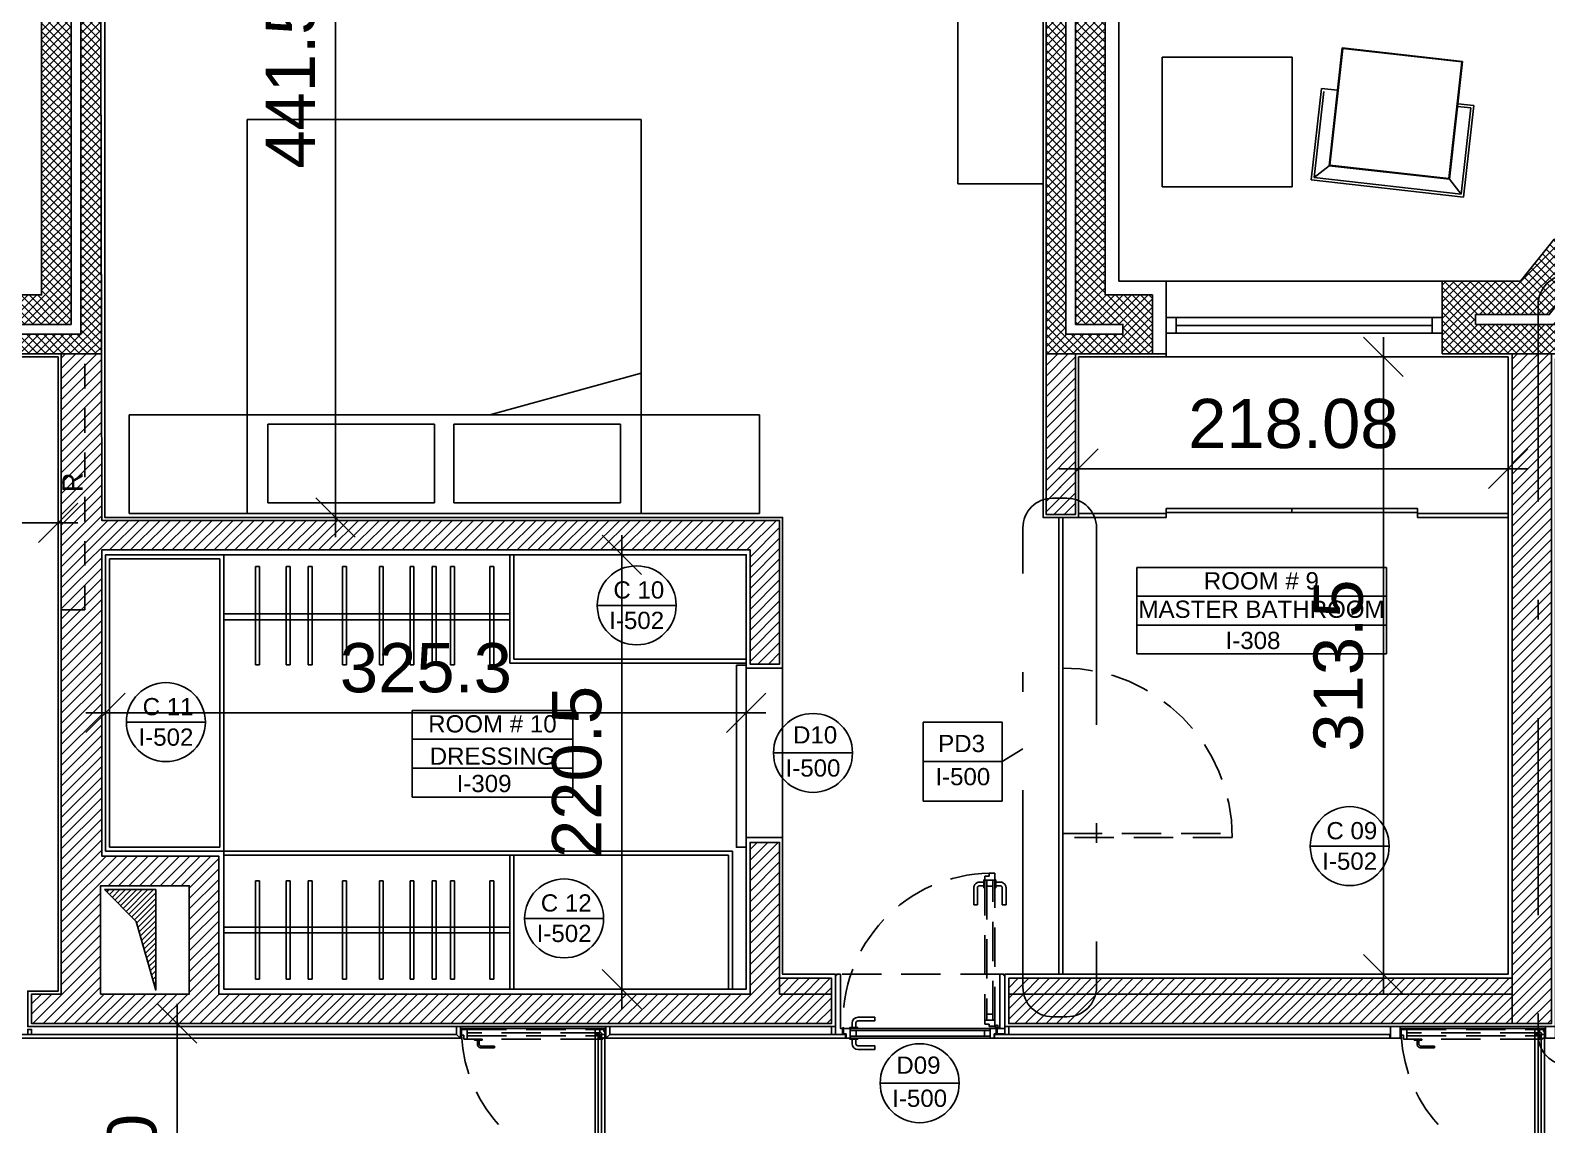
# Model space of a CAD drawing. Extents: x -1.7 to 46.3, y -159.8 to -77.2.
# Drawn here: x 4.67 to 12.37, y -89.85 to -84.29 of the extents above; entities that cross this region are included whole.
import ezdxf
from ezdxf.enums import TextEntityAlignment as Align

# ---------------------------------------------------------------- set-up
doc = ezdxf.new("R2010")
doc.units = 0
doc.header["$MEASUREMENT"] = 0
doc.header["$PDMODE"] = 35
doc.header["$PDSIZE"] = 0.3
for name, pattern in [('9-48-Xref plan$0$DASHED', [0.75, 0.5, -0.25]), ('9-48-Xref plan$0$HIDDEN', [0.3, 0.2, -0.1]), ('9-48-Xref plan$0$HIDDEN2', [0.1875, 0.125, -0.0625]), ('DASHDOT2', [0.5, 0.25, -0.125, 0, -0.125])]:
    doc.linetypes.add(name, pattern=pattern)
doc.layers.get('0').update_dxf_attribs({"linetype": 'CONTINUOUS'})
doc.layers.get('DEFPOINTS').update_dxf_attribs({"linetype": 'CONTINUOUS'})
for name, color, linetype in [('9-48-Xref plan$0$0-DASHED', 8, '9-48-Xref plan$0$DASHED'), ('9-48-Xref plan$0$A-HATCH-CONC', 8, 'CONTINUOUS'), ('9-48-Xref plan$0$A-PLASTER', 8, 'CONTINUOUS'), ('9-48-Xref plan$0$A-RADIATEUR HIDDEN', 4, '9-48-Xref plan$0$HIDDEN2'), ('9-48-Xref plan$0$a-shaft', 251, 'CONTINUOUS'), ('9-48-Xref plan$0$AR10-METAL', 243, 'CONTINUOUS'), ('9-48-Xref plan$0$AR12-WOOD', 42, 'CONTINUOUS'), ('9-48-Xref plan$0$AR13-PLST', 31, 'CONTINUOUS'), ('9-48-Xref plan$0$AR19-DOORS', 34, 'CONTINUOUS'), ('9-48-Xref plan$0$AR21-WIN', 142, 'CONTINUOUS'), ('9-48-Xref plan$0$CON01-STRUCT', 6, 'CONTINUOUS'), ('9-48-Xref plan$0$CON02-NON-STRUCT', 5, 'CONTINUOUS'), ('9-48-Xref plan$0$HIDDEN', 1, '9-48-Xref plan$0$HIDDEN2'), ('9-48-Xref plan$0$HT01-STRUCT', 252, 'CONTINUOUS'), ('9-48-Xref plan$0$HT03-NON-STRUCT', 52, 'CONTINUOUS'), ('9-48-Xref plan$0$INT04-HINGE', 242, 'CONTINUOUS'), ('9-48-Xref plan$0$TIL03-CLD', 53, 'CONTINUOUS'), ('a-dim', 3, 'CONTINUOUS'), ('AR10-METAL', 243, 'CONTINUOUS'), ('AR24-CLOSET', 33, 'CONTINUOUS'), ('AR25-FURN', 142, 'CONTINUOUS'), ('SMB01-GEN-SMB', 13, 'CONTINUOUS'), ('SMB05-DOOR-NO', 32, 'CONTINUOUS'), ('SMB06-CL-NO', 42, 'CONTINUOUS'), ('SMB09-ROOM-NO', 52, 'CONTINUOUS'), ('SMB22-DET-SMB', 52, 'CONTINUOUS')]:
    doc.layers.add(name, color=color, linetype=linetype)
doc.styles.add('9-48-Xref plan$0$STANDARD', font='txt')
doc.styles.add('A100-STEXT', font='ARIAL.TTF', dxfattribs={"height": 0.25})
doc.styles.add('raa', font='ARIAL.TTF')
doc.dimstyles.new('dim-law', dxfattribs={"dimtxt": 0.25, "dimasz": 0.2, "dimexe": 0.1, "dimexo": 0.3, "dimgap": 0.1, "dimtad": 1, "dimlfac": 100, "dimdsep": 46, "dimtxsty": 'A100-STEXT', "dimblk1": 'OBLIQUE', "dimblk2": 'OBLIQUE', "dimsah": 1, "dimcen": -0.05, "dimdle": 0.1, "dimclrd": 15, "dimclre": 15, "dimclrt": 256, "dimadec": 0, "dimazin": 0, "dimtfac": 0.28, "dimtix": 1, "dimtmove": 2, "dimatfit": 3, "dimldrblk": 'OBLIQUE', "dimfxl": 0, "dimtolj": 1, "dimarcsym": 0})
pattern_1 = [(45, (8.92711, -200.333704), (-0.026516504, 0.026516504), [])]
pattern_2 = [(45, (8.927112, -200.333704), (-0.0212132034, 0.0212132034), []), (135, (8.927112, -200.333704), (-0.0212132034, -0.0212132034), [])]

# ---------------------------------------------------------------- blocks, each defined once
blk = doc.blocks.new('_OBLIQUE')
at = {"color": 0, "linetype": 'ByBlock'}
blk.add_line((-0.5, -0.5), (0.5, 0.5), dxfattribs=at)
blk = doc.blocks.new('*D253')
at = {"layer": 'a-dim', "color": 15, "lineweight": -2}
for p, q in [((0.4934, -86.2507), (0.4934, -86.8932)), ((4.8134, -86.2507), (4.8134, -86.8932)), ((4.9134, -86.7932), (0.3934, -86.7932))]:
    blk.add_line(p, q, dxfattribs=at)
at = {"layer": 'DEFPOINTS', "color": 0}
for p in [(0.4934, -85.9507), (4.8134, -85.9507), (0.4934, -86.7932)]:
    blk.add_point(p, dxfattribs=at)
at = {"layer": 'a-dim', "color": 15, "lineweight": -2, "xscale": 0.2, "yscale": 0.2, "zscale": 0.2}
for p, rotation in [((0.4934, -86.7932), 180.0000000001747), ((4.8134, -86.7932), 1.747402222918026e-10)]:
    blk.add_blockref('_OBLIQUE', p, dxfattribs=dict(at, rotation=rotation))
at = {"layer": 'a-dim', "insert": (2.6534, -86.5655), "char_height": 0.25, "attachment_point": 5, "style": 'A100-STEXT'}
blk.add_mtext('\\A1;432', dxfattribs=at)
blk = doc.blocks.new('*D254')
at = {"layer": 'a-dim', "color": 15, "lineweight": -2}
for p, q in [((5.4166, -89.2357), (5.4166, -90.9357)), ((4.9784, -89.3357), (5.5166, -89.3357)), ((4.9784, -90.8357), (5.5166, -90.8357))]:
    blk.add_line(p, q, dxfattribs=at)
at = {"layer": 'DEFPOINTS', "color": 0}
for p in [(4.6784, -89.3357), (4.6784, -90.8357), (5.4166, -90.8357)]:
    blk.add_point(p, dxfattribs=at)
at = {"layer": 'a-dim', "color": 15, "lineweight": -2, "xscale": 0.2, "yscale": 0.2, "zscale": 0.2}
for p, rotation in [((5.4166, -89.3357), 90), ((5.4166, -90.8357), 270)]:
    blk.add_blockref('_OBLIQUE', p, dxfattribs=dict(at, rotation=rotation))
at = {"layer": 'a-dim', "insert": (5.189, -90.0857), "char_height": 0.25, "attachment_point": 5, "rotation": 90, "style": 'A100-STEXT'}
blk.add_mtext('\\A1;150', dxfattribs=at)
blk = doc.blocks.new('*D263')
at = {"layer": 'a-dim', "color": 15, "lineweight": -2}
for p, q in [((7.6746, -86.8557), (7.6746, -89.2607)), ((8.0064, -86.9557), (7.5746, -86.9557)), ((8.0064, -89.1607), (7.5746, -89.1607))]:
    blk.add_line(p, q, dxfattribs=at)
at = {"layer": 'DEFPOINTS', "color": 0}
for p in [(8.3064, -86.9557), (7.6746, -89.1607), (8.3064, -89.1607)]:
    blk.add_point(p, dxfattribs=at)
at = {"layer": 'a-dim', "color": 15, "lineweight": -2, "xscale": 0.2, "yscale": 0.2, "zscale": 0.2}
for p, rotation in [((7.6746, -86.9557), 90), ((7.6746, -89.1607), 270)]:
    blk.add_blockref('_OBLIQUE', p, dxfattribs=dict(at, rotation=rotation))
at = {"layer": 'a-dim', "insert": (7.447, -88.0582), "char_height": 0.25, "attachment_point": 5, "rotation": 90, "style": 'A100-STEXT'}
blk.add_mtext('\\A1;220.5', dxfattribs=at)
blk = doc.blocks.new('*D264')
at = {"layer": 'a-dim', "color": 15, "lineweight": -2}
for p, q in [((5.0534, -87.2557), (5.0534, -87.8583)), ((8.3064, -87.2557), (8.3064, -87.8583)), ((8.4064, -87.7583), (4.9534, -87.7583))]:
    blk.add_line(p, q, dxfattribs=at)
at = {"layer": 'DEFPOINTS', "color": 0}
for p in [(5.0534, -86.9557), (8.3064, -86.9557), (5.0534, -87.7583)]:
    blk.add_point(p, dxfattribs=at)
at = {"layer": 'a-dim', "color": 15, "lineweight": -2, "xscale": 0.2, "yscale": 0.2, "zscale": 0.2}
for p, rotation in [((5.0534, -87.7583), 180.0000000015926), ((8.3064, -87.7583), 1.592646015069476e-09)]:
    blk.add_blockref('_OBLIQUE', p, dxfattribs=dict(at, rotation=rotation))
at = {"layer": 'a-dim', "insert": (6.6799, -87.5306), "char_height": 0.25, "attachment_point": 5, "rotation": 0, "style": 'A100-STEXT'}
blk.add_mtext('\\A1;325.3', dxfattribs=at)
blk = doc.blocks.new('*D265')
at = {"layer": 'a-dim', "color": 15, "lineweight": -2}
for p, q in [((6.2208, -82.2507), (6.2208, -86.8657)), ((6.9134, -82.3507), (6.1208, -82.3507)), ((6.9134, -86.7657), (6.1208, -86.7657))]:
    blk.add_line(p, q, dxfattribs=at)
at = {"layer": 'DEFPOINTS', "color": 0}
for p in [(7.2134, -82.3507), (6.2208, -86.7657), (7.2134, -86.7657)]:
    blk.add_point(p, dxfattribs=at)
at = {"layer": 'a-dim', "color": 15, "lineweight": -2, "xscale": 0.2, "yscale": 0.2, "zscale": 0.2}
for p, rotation in [((6.2208, -82.3507), 90), ((6.2208, -86.7657), 270)]:
    blk.add_blockref('_OBLIQUE', p, dxfattribs=dict(at, rotation=rotation))
at = {"layer": 'a-dim', "insert": (5.9931, -84.5582), "char_height": 0.25, "attachment_point": 5, "rotation": 90, "style": 'A100-STEXT'}
blk.add_mtext('\\A1;441.5', dxfattribs=at)
blk = doc.blocks.new('*D266')
at = {"layer": 'a-dim', "color": 15, "lineweight": -2}
for p, q in [((11.5406, -85.8507), (11.5406, -89.1857)), ((10.2934, -85.9507), (11.6406, -85.9507)), ((10.2934, -89.0857), (11.6406, -89.0857))]:
    blk.add_line(p, q, dxfattribs=at)
at = {"layer": 'DEFPOINTS', "color": 0}
for p in [(9.9934, -85.9507), (9.9934, -89.0857), (11.5406, -89.0857)]:
    blk.add_point(p, dxfattribs=at)
at = {"layer": 'a-dim', "color": 15, "lineweight": -2, "xscale": 0.2, "yscale": 0.2, "zscale": 0.2}
for p, rotation in [((11.5406, -85.9507), 90), ((11.5406, -89.0857), 270)]:
    blk.add_blockref('_OBLIQUE', p, dxfattribs=dict(at, rotation=rotation))
at = {"layer": 'a-dim', "insert": (11.3128, -87.5182), "char_height": 0.25, "attachment_point": 5, "rotation": 90, "style": 'A100-STEXT'}
blk.add_mtext('\\A1;313.5', dxfattribs=at)
blk = doc.blocks.new('*D267')
at = {"layer": 'a-dim', "color": 15, "lineweight": -2}
for p, q in [((9.9934, -86.2507), (9.9934, -86.6183)), ((12.1742, -86.2507), (12.1742, -86.6183)), ((9.8934, -86.5183), (12.2742, -86.5183))]:
    blk.add_line(p, q, dxfattribs=at)
at = {"layer": 'DEFPOINTS', "color": 0}
for p in [(9.9934, -85.9507), (12.1742, -85.9507), (12.1742, -86.5183)]:
    blk.add_point(p, dxfattribs=at)
at = {"layer": 'a-dim', "color": 15, "lineweight": -2, "xscale": 0.2, "yscale": 0.2, "zscale": 0.2, "rotation": 180}
blk.add_blockref('_OBLIQUE', (9.9934, -86.5183), dxfattribs=at)
at = {"layer": 'a-dim', "color": 15, "lineweight": -2, "xscale": 0.2, "yscale": 0.2, "zscale": 0.2}
blk.add_blockref('_OBLIQUE', (12.1742, -86.5183), dxfattribs=at)
at = {"layer": 'a-dim', "insert": (11.0838, -86.2906), "char_height": 0.25, "attachment_point": 5, "style": 'A100-STEXT'}
blk.add_mtext('\\A1;218.08', dxfattribs=at)

msp = doc.modelspace()

# ---------------------------------------------------------------- hatches: boundary and pattern name
at = {"layer": '9-48-Xref plan$0$a-shaft'}
h = msp.add_hatch(dxfattribs=at)
h.set_pattern_fill('_USER,_O', color=256, scale=0.02, angle=405, pattern_type=0)
h.set_pattern_definition([(44.9999999995, (23798.250082, -338470.760776), (-0.0141421356236, 0.0141421356238), [])])
h.paths.add_polyline_path([(5.20822, -88.8176), (5.30837, -89.16568), (5.30837, -88.65568), (5.04837, -88.65568)])
at = {"layer": '9-48-Xref plan$0$HT01-STRUCT'}
h = msp.add_hatch(dxfattribs=at)
h.set_pattern_fill('_USER', color=256, scale=0.03, angle=45, style=0, double=1, pattern_type=0)
h.set_pattern_definition(pattern_2)
h.paths.add_polyline_path([(9.82837, -85.93568), (10.36837, -85.93568), (10.36837, -85.63568), (10.12837, -85.63568), (10.12837, -82.33568), (9.97837, -82.33568), (9.97837, -85.78568), (10.21837, -85.78568), (10.21837, -85.83568), (9.92837, -85.83568), (9.92837, -82.33568), (9.82837, -82.33568)])
h = msp.add_hatch(dxfattribs=at)
h.set_pattern_fill('_USER', color=256, scale=0.03, angle=45, style=0, double=1, pattern_type=0)
h.set_pattern_definition(pattern_2)
h.paths.add_polyline_path([(5.02837, -83.50568), (4.72837, -83.50568), (4.72837, -85.63568), (4.12837, -85.63568), (4.12837, -85.93568), (5.03279, -85.9353)])
h.paths.add_polyline_path([(4.87837, -85.78568), (4.87837, -83.60568), (4.92837, -83.60568), (4.92837, -85.83568), (4.27837, -85.83568), (4.27837, -85.78568)], flags=16)
h = msp.add_hatch(dxfattribs=at)
h.set_pattern_fill('_USER', color=256, scale=0.03, angle=45, style=0, double=1, pattern_type=0)
h.set_pattern_definition(pattern_2)
h.paths.add_polyline_path([(11.8389, -85.56568), (11.8389, -85.93568), (12.41415, -85.93568), (12.69624, -85.58491), (12.40791, -85.35304), (12.2369, -85.56568)])
h.paths.add_polyline_path([(12.0089, -85.73568), (12.3825, -85.73568), (12.47281, -85.62338), (12.51177, -85.65472), (12.40646, -85.78568), (12.0089, -85.78568)], flags=16)
at = {"layer": '9-48-Xref plan$0$HT03-NON-STRUCT'}
h = msp.add_hatch(dxfattribs=at)
h.set_pattern_fill('ANSI31', color=252, scale=0.3, style=0, double=1)
h.set_pattern_definition(pattern_1)
h.paths.add_polyline_path([(4.82837, -89.18568), (4.67837, -89.18568), (4.67837, -89.33568), (8.73875, -89.33569), (8.73875, -89.18569), (8.47549, -89.18568), (8.47549, -88.41568), (8.32549, -88.41568), (8.32549, -89.18568), (5.62837, -89.18568), (5.62837, -88.48568), (5.03425, -88.48568), (5.03425, -86.93068), (8.32549, -86.93068), (8.32549, -87.51043), (8.47549, -87.51043), (8.47549, -86.78068), (5.03425, -86.78068), (5.03279, -85.9353), (4.82837, -85.93568)])
h.paths.add_polyline_path([(5.02837, -88.63568), (5.47837, -88.63568), (5.47837, -89.18568), (5.02837, -89.18568)], flags=16)
h = msp.add_hatch(dxfattribs=at)
h.set_pattern_fill('ANSI31', color=252, scale=0.3, style=0, double=1)
h.set_pattern_definition(pattern_1)
h.paths.add_polyline_path([(9.97837, -85.93568), (9.82837, -85.93568), (9.82837, -86.75068), (9.97837, -86.75068)])
h = msp.add_hatch(dxfattribs=at)
h.set_pattern_fill('ANSI31', color=252, scale=0.3, style=0, double=1)
h.set_pattern_definition(pattern_1)
h.paths.add_polyline_path([(12.19415, -89.33568), (12.39415, -89.33568), (12.39415, -85.93568), (12.19415, -85.93568)])
h = msp.add_hatch(dxfattribs=at)
h.set_pattern_fill('ANSI31', color=252, scale=0.3, style=0, double=1)
h.set_pattern_definition(pattern_1)
h.paths.add_polyline_path([(8.73875, -89.10568), (8.47549, -89.10568), (8.47549, -89.18569), (8.73875, -89.18569)])
h = msp.add_hatch(dxfattribs=at)
h.set_pattern_fill('ANSI31', color=252, scale=0.3, style=0, double=1)
h.set_pattern_definition(pattern_1)
h.paths.add_polyline_path([(9.63858, -89.18568), (9.63858, -89.10568), (12.19415, -89.10568), (12.19415, -89.18568)])
h = msp.add_hatch(dxfattribs=at)
h.set_pattern_fill('ANSI31', color=252, scale=0.3, style=0, double=1)
h.set_pattern_definition(pattern_1)
h.paths.add_polyline_path([(9.63858, -89.18569), (9.63858, -89.33569), (12.19415, -89.33568), (12.19415, -89.18568)])

# ---------------------------------------------------------------- linework, layer by layer
msp.add_line((6.70337, -89.16068), (8.30637, -89.16068))
at = {"layer": '9-48-Xref plan$0$0-DASHED', "ltscale": 0.8}
for p, q in [((9.56811, -89.31847), (9.51811, -89.31847)), ((9.51811, -89.33894), (9.54011, -89.33894)), ((9.54011, -89.33894), (9.54011, -89.34847)), ((9.54011, -89.34847), (9.56811, -89.34847)), ((9.54011, -89.35072), (9.54011, -89.34872)), ((9.57045, -89.34872), (9.54011, -89.34872)), ((9.57011, -89.35072), (9.54011, -89.35072))]:
    msp.add_line(p, q, dxfattribs=at)
msp.add_lwpolyline([(9.55811, -89.31847), (9.55811, -89.28847), (9.52811, -89.28847), (9.52811, -89.31847)], close=True, dxfattribs=at)
at = {"layer": '9-48-Xref plan$0$A-HATCH-CONC', "linetype": '9-48-Xref plan$0$HIDDEN'}
for p, q in [((9.54011, -88.58725), (9.51811, -88.58725)), ((9.51811, -88.58725), (9.51811, -89.33894)), ((9.56811, -88.57272), (9.54011, -88.57272)), ((9.54011, -88.57272), (9.54011, -88.58725)), ((9.56811, -89.34847), (9.56811, -88.57272)), ((9.56811, -88.60772), (9.51811, -88.60772)), ((9.52811, -88.60772), (9.52811, -89.31847)), ((9.55811, -89.31847), (9.55811, -88.60772)), ((9.59311, -89.08569), (8.78422, -89.08569)), ((6.97063, -89.45046), (7.02896, -89.45046)), ((7.02896, -89.45962), (7.02896, -89.45046)), ((11.74141, -89.45046), (11.79974, -89.45046)), ((11.79974, -89.45962), (11.79974, -89.45046)), ((6.97063, -89.45962), (7.02896, -89.45962)), ((11.74141, -89.45962), (11.79974, -89.45962))]:
    msp.add_line(p, q, dxfattribs=at)
for points in [[(10.77315, -88.37068), (10.77315, -88.39068), (9.91337, -88.39068), (9.91337, -88.37068)], [(9.51311, -88.64672), (9.51311, -88.60672), (9.51811, -88.60672), (9.51811, -88.64672)], [(9.55811, -88.63772), (9.55811, -88.60772), (9.52811, -88.60772), (9.52811, -88.63772)], [(9.57311, -88.64622), (9.57311, -88.60622), (9.56811, -88.60622), (9.56811, -88.64622)], [(6.87291, -89.41547), (6.88958, -89.41547), (6.88958, -89.36546), (6.86041, -89.36546), (6.86041, -89.39547), (6.87291, -89.39547)], [(7.56341, -89.38214), (6.88958, -89.38212), (6.88958, -89.36546), (7.56341, -89.36548)], [(11.6437, -89.41547), (11.66036, -89.41547), (11.66036, -89.36546), (11.6312, -89.36546), (11.6312, -89.39547), (11.6437, -89.39547)], [(12.3342, -89.38214), (11.66036, -89.38212), (11.66036, -89.36546), (12.3342, -89.36548)], [(6.88958, -89.39879), (7.56341, -89.39881), (7.56341, -89.41548), (6.88958, -89.41546)], [(6.96521, -89.41546), (6.92604, -89.41546), (6.92604, -89.41962), (6.96521, -89.41962)], [(6.93771, -89.42296), (6.95354, -89.42296), (6.95354, -89.41962), (6.93771, -89.41962)], [(11.66036, -89.39879), (12.3342, -89.39881), (12.3342, -89.41548), (11.66036, -89.41546)], [(11.73599, -89.41546), (11.69683, -89.41546), (11.69683, -89.41962), (11.73599, -89.41962)], [(11.70849, -89.42296), (11.72433, -89.42296), (11.72433, -89.41962), (11.70849, -89.41962)]]:
    msp.add_lwpolyline(points, close=True, dxfattribs=at)
for points in [[(9.46111, -88.64722), (9.46111, -88.73222), (9.48011, -88.73222), (9.48011, -88.64622)], [(9.49011, -88.63622), (9.51311, -88.63622), (9.51311, -88.61722), (9.49111, -88.61722)], [(9.59611, -88.63622), (9.57311, -88.63622), (9.57311, -88.61722), (9.59511, -88.61722)], [(9.62511, -88.64722), (9.62511, -88.73222), (9.60611, -88.73222), (9.60611, -88.64622)], [(7.56341, -89.36548), (7.58841, -89.36548), (7.58841, -89.41047), (7.57841, -89.41047), (7.57841, -89.40547), (7.57841, -89.41547), (7.56341, -89.41547)], [(12.3342, -89.36548), (12.3592, -89.36548), (12.3592, -89.41047), (12.3492, -89.41047), (12.3492, -89.41047), (12.3492, -89.41547), (12.3342, -89.41547)], [(6.97063, -89.45046), (6.97063, -89.45962)], [(6.97063, -89.45046), (6.97063, -89.45962)], [(11.74141, -89.45046), (11.74141, -89.45962)], [(11.74141, -89.45046), (11.74141, -89.45962)]]:
    msp.add_lwpolyline(points, dxfattribs=at)
for points in [[(6.97063, -89.45046), (6.96146, -89.45046, -0.4142136), (6.95021, -89.43921), (6.95021, -89.42296), (6.94104, -89.42296), (6.94104, -89.43921, 0.4142136), (6.96146, -89.45962), (6.97063, -89.45962)], [(11.74141, -89.45046), (11.73224, -89.45046, -0.4142136), (11.72099, -89.43921), (11.72099, -89.42296), (11.71183, -89.42296), (11.71183, -89.43921, 0.4142136), (11.73224, -89.45962), (11.74141, -89.45962)]]:
    msp.add_lwpolyline(points, format="xyb", close=True, dxfattribs=at)
for centre, radius, start, end in [((9.91337, -88.39068), 0.86025, 0, 90), ((9.55069, -89.32496), 0.75231, 90.805977, 182.705888), ((9.49111, -88.64722), 0.03, 90, 180), ((9.49011, -88.64622), 0.01, 90, 180), ((9.59511, -88.64722), 0.03, 0, 90), ((9.59611, -88.64622), 0.01, 0, 90), ((7.59211, -89.35788), 0.73262, 182.877586, 265.795354), ((12.36212, -89.3586), 0.73185, 182.888443, 265.851797)]:
    msp.add_arc(centre, radius, start, end, dxfattribs=at)
at = {"layer": '9-48-Xref plan$0$A-PLASTER'}
msp.add_lwpolyline([(7.38804, -89.35068), (7.20804, -89.35068), (4.67837, -89.35068)], dxfattribs=at)
at = {"layer": '9-48-Xref plan$0$A-RADIATEUR HIDDEN'}
msp.add_lwpolyline([(4.82837, -87.23568), (4.94837, -87.23568), (4.94837, -85.93568), (4.82837, -85.93568)], dxfattribs=at)
at = {"layer": '9-48-Xref plan$0$a-shaft'}
msp.add_lwpolyline([(5.04837, -88.65568), (5.30837, -88.65568), (5.30837, -89.16568), (5.20822, -88.8176), (5.04837, -88.65568)], dxfattribs=at)
at = {"layer": '9-48-Xref plan$0$AR10-METAL', "ltscale": 70}
for points in [[(8.87272, -89.35547), (8.83272, -89.35547), (8.83272, -89.36047), (8.87272, -89.36047)], [(8.87272, -89.41547), (8.83272, -89.41547), (8.83272, -89.41047), (8.87272, -89.41047)]]:
    msp.add_lwpolyline(points, close=True, dxfattribs=at)
for points in [[(8.86272, -89.33247), (8.86272, -89.35547), (8.84372, -89.35547), (8.84372, -89.33347)], [(8.87372, -89.30347), (8.95872, -89.30347), (8.95872, -89.32247), (8.87272, -89.32247)], [(8.86272, -89.43847), (8.86272, -89.41547), (8.84372, -89.41547), (8.84372, -89.43747)], [(8.87372, -89.46747), (8.95872, -89.46747), (8.95872, -89.44847), (8.87272, -89.44847)]]:
    msp.add_lwpolyline(points, dxfattribs=at)
for centre, radius, start, end in [((8.87372, -89.33347), 0.03, 90, 180), ((8.87272, -89.33247), 0.01, 90, 180), ((8.87372, -89.43747), 0.03, 180, 270), ((8.87272, -89.43847), 0.01, 180, 270)]:
    msp.add_arc(centre, radius, start, end, dxfattribs=at)
at = {"layer": '9-48-Xref plan$0$AR12-WOOD'}
for points in [[(4.67837, -89.39047), (4.65837, -89.39047), (4.65837, -89.36568), (4.67837, -89.36568)], [(6.85541, -89.41047), (6.83541, -89.39047), (6.83541, -89.35068), (6.85541, -89.35068)], [(6.85541, -89.35068), (7.59337, -89.35068), (7.59337, -89.36068), (6.85541, -89.36068)], [(6.85541, -89.35077), (7.59337, -89.35077), (7.59337, -89.36077), (6.85541, -89.36077)], [(7.59338, -89.41047), (7.61338, -89.39047), (7.61337, -89.35068), (7.59337, -89.35068)], [(8.75875, -89.39047), (8.73875, -89.39047), (8.73875, -89.35069), (8.75875, -89.35069)], [(9.61858, -89.39049), (9.63858, -89.39049), (9.63858, -89.35069), (9.61858, -89.35069)], [(11.55919, -89.35068), (11.55919, -89.35068)], [(11.6262, -89.35068), (12.36415, -89.35068), (12.36415, -89.36068), (11.6262, -89.36068)], [(4.60737, -89.39047), (6.83541, -89.39047), (6.85541, -89.41047), (4.60737, -89.41047)], [(8.81075, -89.39047), (7.61338, -89.39047), (7.59338, -89.41047), (8.81075, -89.41047)], [(9.56658, -89.39047), (11.5742, -89.39047), (11.5742, -89.41047), (9.56658, -89.41047)]]:
    msp.add_lwpolyline(points, close=True, dxfattribs=at)
for points in [[(6.86212, -89.35068), (6.86212, -89.35068), (6.86212, -89.35068)], [(11.6262, -89.36068), (11.6262, -89.41047), (11.5762, -89.41047), (11.5762, -89.35068)], [(11.6262, -89.36068), (11.6262, -89.36068), (11.6262, -89.36068), (11.6262, -89.36068), (12.36415, -89.36068), (12.36415, -89.41047), (12.41415, -89.41047), (12.41415, -89.35068), (12.41415, -89.35068), (12.41415, -89.35068), (11.6262, -89.35068)]]:
    msp.add_lwpolyline(points, dxfattribs=at)
at = {"layer": '9-48-Xref plan$0$AR13-PLST', "ltscale": 0.25}
for points in [[(10.43837, -85.93568), (10.43837, -85.95068), (9.99337, -85.95068), (9.99337, -86.76568), (9.81337, -86.76568), (9.81337, -81.5308), (8.47621, -81.5706), (7.63337, -81.80369), (7.63337, -82.35068), (7.20337, -82.35068), (7.20337, -81.97068), (7.15837, -81.97068), (7.15837, -81.95568)], [(5.04925, -82.33568), (5.04925, -82.33568), (5.04925, -86.76568), (8.49049, -86.76568), (8.49049, -87.53043), (8.30637, -87.53043), (8.30637, -86.95568), (5.05337, -86.95568), (5.05337, -88.46068), (5.65337, -88.46068), (5.65337, -89.16068), (8.30637, -89.16068), (8.30637, -88.39068), (8.49049, -88.39068), (8.49049, -89.08567), (8.75875, -89.08569), (8.75875, -89.35069), (4.65837, -89.35068), (4.65837, -89.17068), (4.81337, -89.17068), (4.81337, -85.95068), (4.05837, -85.95068), (4.05837, -85.93568)], [(9.61858, -89.35069), (9.61858, -89.08569), (9.81337, -89.08568), (9.81337, -89.08568), (9.99337, -89.08568), (9.99337, -89.08568), (9.99337, -89.08568), (9.99337, -89.08568), (12.17415, -89.08568), (12.17415, -85.95068), (10.43837, -85.95068)], [(12.41415, -85.95961), (12.41415, -89.35068), (9.61858, -89.35069)]]:
    msp.add_lwpolyline(points, dxfattribs=at)
at = {"layer": '9-48-Xref plan$0$AR19-DOORS', "ltscale": 70}
for p, q in [((9.57511, -89.36047), (8.79922, -89.36047)), ((8.79922, -89.36047), (8.79922, -89.38847)), ((8.83422, -89.36047), (8.83422, -89.41047)), ((9.54511, -89.37047), (8.83422, -89.37047)), ((9.54511, -89.36047), (9.54511, -89.41047)), ((9.57511, -89.38847), (9.57511, -89.36047)), ((8.79422, -89.39047), (8.75875, -89.39047)), ((8.79922, -89.38847), (8.81375, -89.38847)), ((8.81375, -89.38847), (8.81375, -89.41047)), ((8.81375, -89.41047), (9.56558, -89.41047)), ((8.83422, -89.40047), (9.54511, -89.40047)), ((9.56558, -89.41047), (9.56558, -89.38847)), ((9.56558, -89.38847), (9.57511, -89.38847))]:
    msp.add_line(p, q, dxfattribs=at)
at = {"layer": '9-48-Xref plan$0$AR19-DOORS'}
msp.add_lwpolyline([(8.25637, -87.51543), (8.30637, -87.51543), (8.30637, -88.44085), (8.25637, -88.44085)], close=True, dxfattribs=at)
at = {"layer": '9-48-Xref plan$0$AR19-DOORS', "ltscale": 70}
for points in [[(8.79422, -89.39047), (8.79422, -89.36047), (8.78422, -89.36047), (8.78422, -89.08569), (8.76375, -89.08569), (8.76375, -89.09089), (8.75875, -89.09089), (8.75875, -89.39047)], [(9.59311, -89.36047), (9.59311, -89.08569), (9.61358, -89.08569), (9.61358, -89.09089), (9.61858, -89.09089), (9.61858, -89.38847)], [(9.58011, -89.38847), (9.58011, -89.36247)]]:
    msp.add_lwpolyline(points, dxfattribs=at)
at = {"layer": '9-48-Xref plan$0$AR19-DOORS', "linetype": 'Continuous'}
for points in [[(7.53841, -89.39048), (7.53841, -89.36548), (7.58341, -89.36548), (7.58341, -89.37548), (7.58341, -89.37548), (7.58841, -89.37548), (7.58841, -89.39048)], [(12.3092, -89.39048), (12.3092, -89.36548), (12.3542, -89.36548), (12.3542, -89.37548), (12.3542, -89.37548), (12.3592, -89.37548), (12.3592, -89.39048)]]:
    msp.add_lwpolyline(points, dxfattribs=at)
at = {"layer": '9-48-Xref plan$0$AR19-DOORS', "ltscale": 70}
for points in [[(8.86422, -89.37047), (8.83422, -89.37047), (8.83422, -89.40047), (8.86422, -89.40047)], [(9.54511, -89.37047), (9.51511, -89.37047), (9.51511, -89.40047), (9.54511, -89.40047)]]:
    msp.add_lwpolyline(points, close=True, dxfattribs=at)
at = {"layer": '9-48-Xref plan$0$AR19-DOORS', "linetype": 'Continuous'}
for points in [[(9.61858, -89.36047), (9.58011, -89.36047), (9.58011, -89.37247), (9.58011, -89.37247), (9.58011, -89.38033), (9.58011, -89.37623), (9.58011, -89.37623), (9.58011, -89.38847), (9.61858, -89.38847), (9.61858, -89.36047)], [(7.55508, -89.39048), (7.55506, -90.05936), (7.53839, -90.05936), (7.53841, -89.39048)], [(7.57175, -89.39048), (7.57175, -89.41548), (7.55508, -89.41548), (7.55508, -89.39048)], [(7.57173, -90.05936), (7.57175, -89.39048), (7.58841, -89.39048), (7.58839, -90.05936)], [(12.32586, -89.39048), (12.32584, -90.05936), (12.30918, -90.05936), (12.3092, -89.39048)], [(12.34253, -89.39048), (12.34253, -89.41548), (12.32586, -89.41548), (12.32586, -89.39048)], [(12.34251, -90.05936), (12.34253, -89.39048), (12.3592, -89.39048), (12.35918, -90.05936)]]:
    msp.add_lwpolyline(points, close=True, dxfattribs=at)
for centre in [(7.56341, -89.39048), (12.3342, -89.39048)]:
    msp.add_circle(centre, 0.01, dxfattribs=at)
at = {"layer": '9-48-Xref plan$0$AR21-WIN'}
for p, q in [((11.8389, -85.75068), (10.43837, -85.75068)), ((10.48837, -85.75068), (10.48837, -85.83068)), ((11.8389, -85.83068), (10.43837, -85.83068)), ((11.7889, -85.79068), (10.48837, -85.79068))]:
    msp.add_line(p, q, dxfattribs=at)
for points in [[(11.8389, -85.83068), (11.7889, -85.83068), (11.7889, -85.75068), (11.8389, -85.75068)], [(9.99337, -86.76568), (10.43837, -86.76568), (10.43837, -86.74568), (9.99337, -86.74568)], [(10.43837, -86.74087), (11.07626, -86.74087), (11.07626, -86.72087), (10.43837, -86.72087)], [(11.07626, -86.72087), (11.71415, -86.72087), (11.71415, -86.74087), (11.07626, -86.74087)], [(11.71415, -86.74568), (12.17415, -86.74568), (12.17415, -86.76568), (11.71415, -86.76568)], [(9.91337, -86.76568), (9.91337, -89.08568), (9.89337, -89.08568), (9.89337, -86.76568)]]:
    msp.add_lwpolyline(points, close=True, dxfattribs=at)
at = {"layer": '9-48-Xref plan$0$CON01-STRUCT'}
for points in [[(10.12837, -82.33568), (10.12837, -85.63568), (10.36837, -85.63568), (10.36837, -85.93568), (9.82837, -85.93568)], [(9.82837, -85.93568), (9.82837, -82.33568)], [(9.97837, -82.33568), (9.97837, -85.78568), (10.21837, -85.78568), (10.21837, -85.83568), (9.92837, -85.83568), (9.92837, -82.33568)], [(5.03279, -85.9353), (4.12837, -85.93568), (4.12837, -85.63568), (4.72837, -85.63568), (4.72837, -83.50568), (5.02837, -83.50568), (5.03279, -85.9353)], [(11.8389, -85.93568), (11.8389, -85.56568), (12.2369, -85.56568), (12.40791, -85.35304), (12.69624, -85.58491), (12.41415, -85.93568), (11.8389, -85.93568)]]:
    msp.add_lwpolyline(points, dxfattribs=at)
for points in [[(4.87837, -85.78568), (4.27837, -85.78568), (4.27837, -85.83568), (4.92837, -85.83568), (4.92837, -83.60568), (4.87837, -83.60568)], [(12.47281, -85.62338), (12.51177, -85.65472), (12.40646, -85.78568), (12.0089, -85.78568), (12.0089, -85.73568), (12.3825, -85.73568)]]:
    msp.add_lwpolyline(points, close=True, dxfattribs=at)
at = {"layer": '9-48-Xref plan$0$CON02-NON-STRUCT'}
for points in [[(5.03279, -85.9353), (5.03425, -86.78068), (8.47549, -86.78068), (8.47549, -87.51043), (8.32549, -87.51043), (8.32549, -86.93068), (5.03425, -86.93068), (5.03425, -88.48568), (5.62837, -88.48568), (5.62837, -89.18568), (8.32549, -89.18568), (8.32549, -88.41568), (8.47549, -88.41568), (8.47549, -89.18568), (8.73875, -89.18569), (8.73875, -89.33569), (4.67837, -89.33568), (4.67837, -89.18568), (4.82837, -89.18568), (4.82837, -85.93568)], [(9.97837, -85.93568), (9.97837, -86.75068), (9.82837, -86.75068), (9.82837, -85.93568)], [(9.63858, -89.18568), (9.63858, -89.10568), (12.19415, -89.10568), (12.19415, -89.18568), (9.63858, -89.18568), (9.63858, -89.18568), (9.63858, -89.18568)]]:
    msp.add_lwpolyline(points, dxfattribs=at)
for points in [[(12.19415, -89.33568), (12.39415, -89.33568), (12.39415, -85.93568), (12.19415, -85.93568)], [(5.02837, -89.18568), (5.02837, -88.63568), (5.47837, -88.63568), (5.47837, -89.18568)], [(8.73875, -89.10568), (8.47549, -89.10568), (8.47549, -89.18569), (8.73875, -89.18569)], [(9.63858, -89.18569), (12.19415, -89.18568), (12.19415, -89.33568), (9.63858, -89.33569)]]:
    msp.add_lwpolyline(points, close=True, dxfattribs=at)
at = {"layer": '9-48-Xref plan$0$HIDDEN'}
for centre, start, end in [((7.56341, -89.39048), 250.526314, 250.527802), ((7.56341, -89.39048), 289.471166, 289.472198), ((12.3342, -89.39048), 250.526314, 250.527802), ((12.3342, -89.39048), 289.471166, 289.472198)]:
    msp.add_arc(centre, 0.025, start, end, dxfattribs=at)
at = {"layer": '9-48-Xref plan$0$HT03-NON-STRUCT', "ltscale": 300}
msp.add_line((8.49049, -87.53043), (8.49049, -88.39068), dxfattribs=at)
at = {"layer": '9-48-Xref plan$0$HT03-NON-STRUCT', "color": 252}
msp.add_lwpolyline([(4.82837, -85.93568), (5.03279, -85.9353)], dxfattribs=at)
at = {"layer": '9-48-Xref plan$0$INT04-HINGE'}
for p, q in [((9.57536, -89.35813), (9.57536, -89.38847)), ((9.57736, -89.35847), (9.57736, -89.38847)), ((9.57786, -89.35847), (9.57786, -89.38847)), ((9.57986, -89.35813), (9.57986, -89.38847)), ((9.57736, -89.38847), (9.57536, -89.38847)), ((9.57986, -89.38847), (9.57786, -89.38847))]:
    msp.add_line(p, q, dxfattribs=at)
for radius in [0.0075, 0.0055]:
    msp.add_circle((9.57761, -89.35097), radius, dxfattribs=at)
at = {"layer": '9-48-Xref plan$0$INT04-HINGE', "ltscale": 0.8}
for radius in [0.0075, 0.0075, 0.0075, 0.0075, 0.0075, 0.0075, 0.0075, 0.0075, 0.0075, 0.0055, 0.0055, 0.0055, 0.0055, 0.0055, 0.0055, 0.0055, 0.0055, 0.0055]:
    msp.add_circle((9.57761, -89.35097), radius, dxfattribs=at)
at = {"layer": '9-48-Xref plan$0$INT04-HINGE', "ltscale": 0.4}
for radius in [0.0075, 0.0075, 0.0075, 0.0075, 0.0075, 0.0075, 0.0055, 0.0055, 0.0055, 0.0055, 0.0055, 0.0055]:
    msp.add_circle((9.57761, -89.35097), radius, dxfattribs=at)
at = {"layer": '9-48-Xref plan$0$TIL03-CLD'}
msp.add_line((10.43837, -85.56568), (11.8389, -85.56568), dxfattribs=at)
msp.add_lwpolyline([(10.36837, -85.93568), (10.43837, -85.93568), (10.43837, -85.56568), (10.19837, -85.56568), (10.19837, -81.13417), (8.41774, -81.18717), (7.15837, -81.53964), (7.15837, -81.95568), (7.21837, -81.95568)], dxfattribs=at)
at = {"layer": 'AR10-METAL', "linetype": 'Continuous'}
for p, q in [((7.10637, -87.25568), (5.65337, -87.25568)), ((7.10637, -87.28568), (5.65337, -87.28568)), ((5.65337, -88.84568), (7.10637, -88.84568)), ((5.65337, -88.87568), (7.10637, -88.87568))]:
    msp.add_line(p, q, dxfattribs=at)
at = {"layer": 'AR24-CLOSET'}
for p, q in [((5.05337, -88.46068), (5.05337, -86.95568)), ((5.05337, -86.95568), (5.65337, -86.95568)), ((5.07337, -88.44068), (5.07337, -86.97568)), ((5.07337, -86.97568), (5.63337, -86.97568)), ((5.63337, -86.97568), (5.63337, -88.44068)), ((5.65337, -86.95568), (5.65337, -88.46068)), ((7.10637, -87.50568), (7.10637, -86.95568)), ((7.12637, -87.48568), (7.12637, -86.95568)), ((8.30637, -87.50568), (7.10637, -87.50568)), ((8.30637, -87.48568), (7.12637, -87.48568)), ((5.63337, -88.44068), (5.07337, -88.44068)), ((5.65337, -88.46068), (5.05337, -88.46068)), ((5.65337, -88.46068), (8.23637, -88.46068)), ((5.65337, -88.48068), (8.21637, -88.48068)), ((8.21637, -88.48068), (8.21637, -89.16068)), ((8.23637, -88.46068), (8.23637, -89.16068))]:
    msp.add_line(p, q, dxfattribs=at)
at = {"layer": 'AR25-FURN', "linetype": 'Continuous'}
for p, q in [((9.37994, -85.07126), (9.37994, -84.04509)), ((9.81337, -84.04509), (9.81337, -85.07126)), ((10.41827, -84.42849), (11.07787, -84.42849)), ((10.41827, -85.08753), (10.41827, -84.42849)), ((11.07787, -84.42849), (11.07787, -85.08753)), ((11.26477, -84.98015), (11.33201, -84.38161)), ((11.26854, -84.97714), (11.33502, -84.38538)), ((11.33201, -84.38161), (11.94294, -84.45023)), ((11.33502, -84.38538), (11.93916, -84.45325)), ((11.93916, -84.45325), (11.87269, -85.04501)), ((11.94294, -84.45023), (11.8757, -85.04878)), ((11.17416, -85.05246), (11.22638, -84.58759)), ((11.18926, -85.04041), (11.23843, -84.60269)), ((11.22638, -84.58759), (11.30784, -84.59674)), ((11.91724, -84.67894), (11.98513, -84.68657)), ((11.91877, -84.66537), (12.00023, -84.67452)), ((12.00023, -84.67452), (11.94801, -85.13939)), ((5.77281, -86.74568), (5.77281, -84.74568)), ((5.77281, -84.74568), (7.77281, -84.74568)), ((7.77281, -84.74568), (7.77281, -86.74568)), ((11.98513, -84.68657), (11.93595, -85.12429)), ((11.18926, -85.04041), (11.26477, -84.98015)), ((11.8757, -85.04878), (11.26477, -84.98015)), ((11.8757, -85.04878), (11.26477, -84.98015)), ((11.26477, -84.98015), (11.26477, -84.98015)), ((11.26477, -84.98015), (11.8757, -85.04878)), ((11.87269, -85.04501), (11.26854, -84.97714)), ((11.94801, -85.13939), (11.17416, -85.05246)), ((11.93595, -85.12429), (11.18926, -85.04041)), ((11.8757, -85.04878), (11.8757, -85.04878)), ((11.8757, -85.04878), (11.93595, -85.12429)), ((9.81337, -85.07126), (9.37994, -85.07126)), ((11.07787, -85.08753), (10.41827, -85.08753)), ((7.00525, -86.24568), (7.77281, -86.03257)), ((5.17281, -86.24568), (5.77281, -86.24568)), ((5.17281, -86.74568), (5.17281, -86.24568)), ((7.77281, -86.24568), (5.77281, -86.24568)), ((5.77281, -86.24568), (5.77281, -86.74568)), ((5.87752, -86.69238), (5.87752, -86.29238)), ((5.87752, -86.29238), (6.72402, -86.29238)), ((6.72402, -86.29238), (6.72402, -86.69238)), ((7.6681, -86.29238), (6.82159, -86.29238)), ((6.82159, -86.29238), (6.82159, -86.69238)), ((7.6681, -86.69238), (7.6681, -86.29238)), ((7.77281, -86.24568), (8.37281, -86.24568)), ((7.77281, -86.74568), (7.77281, -86.24568)), ((8.37281, -86.24568), (8.37281, -86.74568)), ((5.77281, -86.74568), (5.17281, -86.74568)), ((7.77281, -86.74568), (5.77281, -86.74568)), ((6.72402, -86.69238), (5.87752, -86.69238)), ((6.82159, -86.69238), (7.6681, -86.69238)), ((8.37281, -86.74568), (7.77281, -86.74568)), ((5.81504, -87.01464), (5.83504, -87.01464)), ((5.81504, -87.51464), (5.81504, -87.01464)), ((5.83504, -87.01464), (5.83504, -87.51464)), ((5.97065, -87.01464), (5.99065, -87.01464)), ((5.97065, -87.51464), (5.97065, -87.01464)), ((5.99065, -87.01464), (5.99065, -87.51464)), ((6.0827, -87.01464), (6.1027, -87.01464)), ((6.0827, -87.51464), (6.0827, -87.01464)), ((6.1027, -87.01464), (6.1027, -87.51464)), ((6.25698, -87.01464), (6.27698, -87.01464)), ((6.25698, -87.51464), (6.25698, -87.01464)), ((6.27698, -87.01464), (6.27698, -87.51464)), ((6.44372, -87.01464), (6.46372, -87.01464)), ((6.44372, -87.51464), (6.44372, -87.01464)), ((6.46372, -87.01464), (6.46372, -87.51464)), ((6.59934, -87.01464), (6.61934, -87.01464)), ((6.59934, -87.51464), (6.59934, -87.01464)), ((6.61934, -87.01464), (6.61934, -87.51464)), ((6.71138, -87.01464), (6.73138, -87.01464)), ((6.71138, -87.51464), (6.71138, -87.01464)), ((6.73138, -87.01464), (6.73138, -87.51464)), ((6.80475, -87.01464), (6.82475, -87.01464)), ((6.80475, -87.51464), (6.80475, -87.01464)), ((6.82475, -87.01464), (6.82475, -87.51464)), ((7.00394, -87.01464), (7.02394, -87.01464)), ((7.00394, -87.51464), (7.00394, -87.01464)), ((7.02394, -87.01464), (7.02394, -87.51464)), ((5.83504, -87.51464), (5.81504, -87.51464)), ((5.99065, -87.51464), (5.97065, -87.51464)), ((6.1027, -87.51464), (6.0827, -87.51464)), ((6.27698, -87.51464), (6.25698, -87.51464)), ((6.46372, -87.51464), (6.44372, -87.51464)), ((6.61934, -87.51464), (6.59934, -87.51464)), ((6.73138, -87.51464), (6.71138, -87.51464)), ((6.82475, -87.51464), (6.80475, -87.51464)), ((7.02394, -87.51464), (7.00394, -87.51464)), ((5.81504, -88.61068), (5.83504, -88.61068)), ((5.81504, -89.11068), (5.81504, -88.61068)), ((5.83504, -88.61068), (5.83504, -89.11068)), ((5.97065, -88.61068), (5.99065, -88.61068)), ((5.97065, -89.11068), (5.97065, -88.61068)), ((5.99065, -88.61068), (5.99065, -89.11068)), ((6.0827, -88.61068), (6.1027, -88.61068)), ((6.0827, -89.11068), (6.0827, -88.61068)), ((6.1027, -88.61068), (6.1027, -89.11068)), ((6.25698, -88.61068), (6.27698, -88.61068)), ((6.25698, -89.11068), (6.25698, -88.61068)), ((6.27698, -88.61068), (6.27698, -89.11068)), ((6.44372, -88.61068), (6.46372, -88.61068)), ((6.44372, -89.11068), (6.44372, -88.61068)), ((6.46372, -88.61068), (6.46372, -89.11068)), ((6.59934, -88.61068), (6.61934, -88.61068)), ((6.59934, -89.11068), (6.59934, -88.61068)), ((6.61934, -88.61068), (6.61934, -89.11068)), ((6.71138, -88.61068), (6.73138, -88.61068)), ((6.71138, -89.11068), (6.71138, -88.61068)), ((6.73138, -88.61068), (6.73138, -89.11068)), ((6.80475, -88.61068), (6.82475, -88.61068)), ((6.80475, -89.11068), (6.80475, -88.61068)), ((6.82475, -88.61068), (6.82475, -89.11068)), ((7.00394, -88.61068), (7.02394, -88.61068)), ((7.00394, -89.11068), (7.00394, -88.61068)), ((7.02394, -88.61068), (7.02394, -89.11068)), ((5.83504, -89.11068), (5.81504, -89.11068)), ((5.99065, -89.11068), (5.97065, -89.11068)), ((6.1027, -89.11068), (6.0827, -89.11068)), ((6.27698, -89.11068), (6.25698, -89.11068)), ((6.46372, -89.11068), (6.44372, -89.11068)), ((6.61934, -89.11068), (6.59934, -89.11068)), ((6.73138, -89.11068), (6.71138, -89.11068)), ((6.82475, -89.11068), (6.80475, -89.11068)), ((7.02394, -89.11068), (7.00394, -89.11068))]:
    msp.add_line(p, q, dxfattribs=at)
at = {"layer": 'AR25-FURN'}
for p, q in [((7.10637, -88.48068), (7.12637, -88.48068)), ((7.10637, -89.16068), (7.10637, -88.48068)), ((7.12637, -88.48068), (7.12637, -89.16068)), ((7.25032, -88.46068), (7.29032, -88.46068)), ((7.12637, -89.16068), (7.10637, -89.16068))]:
    msp.add_line(p, q, dxfattribs=at)
at = {"layer": 'SMB01-GEN-SMB', "linetype": 'DASHDOT2', "ltscale": 4}
for p, q in [((12.32636, -85.68483), (12.32636, -89.39562)), ((9.8608, -86.66848), (9.93437, -86.66848)), ((9.7108, -89.15088), (9.7108, -86.81848)), ((10.08437, -86.81848), (10.08437, -89.15088)), ((9.7108, -87.94062), (9.60607, -88.00564)), ((9.93437, -89.30088), (9.8608, -89.30088))]:
    msp.add_line(p, q, dxfattribs=at)
for centre, start, end in [((12.47636, -85.68483), 90, 180), ((9.8608, -86.81848), 90, 180), ((9.93437, -86.81848), 0, 90), ((9.8608, -89.15088), 180, 270), ((9.93437, -89.15088), 270, 0), ((12.47636, -89.39562), 180, 270)]:
    msp.add_arc(centre, 0.15, start, end, dxfattribs=at)
at = {"layer": 'SMB05-DOOR-NO'}
for p, q in [((8.4447, -87.96171), (8.8456, -87.96171)), ((8.98615, -89.63866), (9.38705, -89.63866))]:
    msp.add_line(p, q, dxfattribs=at)
for centre in [(8.64515, -87.96171), (9.1866, -89.63866)]:
    msp.add_circle(centre, 0.20045, dxfattribs=at)
at = {"layer": 'SMB06-CL-NO'}
for p, q in [((7.54956, -87.21237), (7.95046, -87.21237)), ((5.15966, -87.80501), (5.56056, -87.80501)), ((11.16939, -88.43473), (11.5703, -88.43473)), ((7.18119, -88.80172), (7.58209, -88.80172))]:
    msp.add_line(p, q, dxfattribs=at)
for centre in [(7.75001, -87.21237), (5.36011, -87.80501), (11.36984, -88.43473), (7.38164, -88.80172)]:
    msp.add_circle(centre, 0.20045, dxfattribs=at)
at = {"layer": 'SMB09-ROOM-NO'}
for p, q in [((10.28942, -87.01944), (11.55676, -87.01944)), ((10.28942, -87.45909), (10.28942, -87.01944)), ((11.55676, -87.01944), (11.55676, -87.45909)), ((10.28942, -87.16599), (11.55676, -87.16599)), ((10.28942, -87.31254), (11.55676, -87.31254)), ((11.55676, -87.45909), (10.28942, -87.45909)), ((6.61058, -87.74574), (7.42525, -87.74574)), ((6.61058, -88.18539), (6.61058, -87.74574)), ((7.42525, -87.74574), (7.42525, -88.18539)), ((6.61058, -87.89229), (7.42525, -87.89229)), ((6.61058, -88.03884), (7.42525, -88.03884)), ((7.42525, -88.18539), (6.61058, -88.18539))]:
    msp.add_line(p, q, dxfattribs=at)
at = {"layer": 'SMB22-DET-SMB'}
for p, q in [((9.20517, -87.80518), (9.60607, -87.80518)), ((9.20517, -88.20609), (9.20517, -87.80518)), ((9.60607, -87.80518), (9.60607, -88.20609)), ((9.20517, -88.00564), (9.60607, -88.00564)), ((9.60607, -88.20609), (9.20517, -88.20609))]:
    msp.add_line(p, q, dxfattribs=at)

# ---------------------------------------------------------------- texts
at = {"layer": '9-48-Xref plan$0$A-RADIATEUR HIDDEN', "style": '9-48-Xref plan$0$STANDARD'}
msp.add_text('R', height=0.10349, rotation=90, dxfattribs=at).set_placement((4.93758, -86.63778))
at = {"layer": 'SMB05-DOOR-NO', "style": 'raa'}
for s, p in [('D10', (8.65593, -87.86982)), ('I-500', (8.64515, -88.03798)), ('D09 ', (9.19738, -89.54677)), ('I-500', (9.1866, -89.71493))]:
    msp.add_text(s, height=0.0875, dxfattribs=at).set_placement(p, align=Align.MIDDLE_CENTER)
at = {"layer": 'SMB06-CL-NO', "style": 'raa'}
for s, p in [('C 10', (7.76079, -87.13395)), ('I-502', (7.75, -87.28864)), ('C 11', (5.37089, -87.72659)), ('I-502', (5.36011, -87.88127)), ('C 09', (11.38063, -88.3563)), ('I-502', (11.36984, -88.51099)), ('C 12', (7.39242, -88.7233)), ('I-502', (7.38164, -88.87798))]:
    msp.add_text(s, height=0.0875, dxfattribs=at).set_placement(p, align=Align.MIDDLE_CENTER)
at = {"layer": 'SMB09-ROOM-NO', "style": 'raa'}
for s, p in [('ROOM # 9', (10.92134, -87.08757)), ('MASTER BATHROOM', (10.92214, -87.23198)), ('I-308', (10.87889, -87.39043)), ('ROOM # 10', (7.01762, -87.81386)), ('DRESSING', (7.01841, -87.97781)), ('I-309', (6.97517, -88.11672))]:
    msp.add_text(s, height=0.0875, dxfattribs=at).set_placement(p, align=Align.MIDDLE_CENTER)
at = {"layer": 'SMB22-DET-SMB', "style": 'raa'}
for s, p in [('PD3 ', (9.4164, -87.91374)), ('I-500', (9.40562, -88.0819))]:
    msp.add_text(s, height=0.0875, dxfattribs=at).set_placement(p, align=Align.MIDDLE_CENTER)

# ---------------------------------------------------------------- dimensions: what is measured, and where the dimension line sits
at = {"layer": 'a-dim'}
for p1, p2, distance, picture, middle in [((7.21337, -82.35068), (7.21337, -86.76568), -0.99262, '*D265', (5.99311, -84.55818)), ((9.99337, -85.95068), (9.99337, -89.08568), 1.54719, '*D266', (11.31283, -87.51818)), ((4.81337, -85.95068), (0.49337, -85.95068), 0.84255, '*D253', (2.65337, -86.5655)), ((9.99337, -85.95068), (12.17415, -85.95068), -0.5676, '*D267', (11.08376, -86.29063)), ((8.30637, -86.95568), (8.30637, -89.16068), -0.63177, '*D263', (7.44695, -88.05818)), ((8.30637, -86.95568), (5.05337, -86.95568), 0.80262, '*D264', (6.67987, -87.53057)), ((4.67837, -89.33568), (4.67837, -90.83568), 0.73823, '*D254', (5.18895, -90.08568))]:
    dim = msp.add_aligned_dim(p1=p1, p2=p2, distance=distance, dimstyle='dim-law', dxfattribs=at)
    dim.commit()
    dim.dimension.update_dxf_attribs({"geometry": picture, "text_midpoint": middle})

doc.saveas('drawing.dxf')
